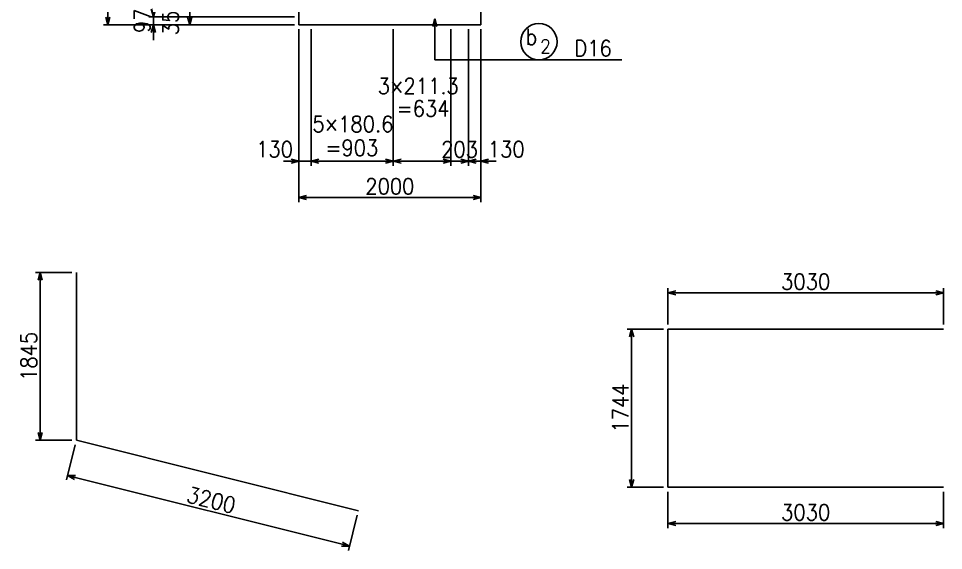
# Model space of a CAD drawing. Extents: x 22924 to 64974, y 77923 to 107623.
# Drawn here: x 43846 to 54016, y 92733 to 98585 of the extents above; entities that cross this region are included whole.
import ezdxf
from ezdxf.enums import TextEntityAlignment as Align

# ---------------------------------------------------------------- set-up
doc = ezdxf.new("R2010")
doc.units = 0
doc.header["$LTSCALE"] = 300
doc.header["$MEASUREMENT"] = 0
doc.layers.get('0').update_dxf_attribs({"linetype": 'CONTINUOUS'})
doc.layers.get('DEFPOINTS').update_dxf_attribs({"linetype": 'CONTINUOUS'})
for name, color, linetype in [('-寸法', 1, 'CONTINUOUS'), ('-引き出し横', 1, 'CONTINUOUS'), ('-引き出し縦', 1, 'CONTINUOUS'), ('-構造', 3, 'CONTINUOUS'), ('鉄筋', 2, 'CONTINUOUS')]:
    doc.layers.add(name, color=color, linetype=linetype)
doc.styles.add('romans', font='ROMANS.shx', dxfattribs={"width": 0.9, "bigfont": 'EXTFONT.shx'})
doc.styles.add('ｽﾀｲﾙ1', font='ROMANS.shx', dxfattribs={"bigfont": 'EXTFONT.shx'})
doc.dimstyles.new('ST-50', dxfattribs={"dimscale": 50, "dimtxt": 3.5, "dimasz": 1.7, "dimexe": 1, "dimexo": 1, "dimgap": 1, "dimtad": 0, "dimdec": 0, "dimzin": 0, "dimdsep": 46, "dimtxsty": 'romans', "dimblk": 'OPEN30', "dimcen": 1, "dimdle": 3, "dimclrd": 1, "dimclre": 1, "dimclrt": 3, "dimaunit": 1, "dimadec": 0, "dimazin": 0, "dimtfac": 1, "dimtdec": 0, "dimtix": 1, "dimtmove": 2, "dimatfit": 3, "dimldrblk": 'OPEN30', "dimfxl": 0, "dimtvp": 0.7, "dimtolj": 1, "dimtzin": 0, "dimarcsym": 0})
doc.dimstyles.new('矢', dxfattribs={"dimscale": 50, "dimtxt": 3.5, "dimasz": 1.7, "dimexe": 1, "dimexo": 0.7, "dimgap": 0.09, "dimtad": 0, "dimdec": 0, "dimzin": 0, "dimdsep": 46, "dimtxsty": 'romans', "dimblk": 'OPEN30', "dimcen": 1, "dimdle": 1, "dimclrd": 1, "dimclre": 1, "dimclrt": 3, "dimaunit": 1, "dimadec": 0, "dimazin": 0, "dimtfac": 1, "dimtdec": 0, "dimtix": 1, "dimtmove": 2, "dimatfit": 3, "dimldrblk": 'OPEN30', "dimfxl": 0, "dimtvp": 0.7, "dimtolj": 1, "dimtzin": 0, "dimarcsym": 0})

# ---------------------------------------------------------------- blocks, each defined once
blk = doc.blocks.new('_Open30')
at = {"color": 0, "lineweight": -2}
for p, q in [((-1, 0.27), (0, 0)), ((0, 0), (-1, -0.27)), ((0, 0), (-1, 0))]:
    blk.add_line(p, q, dxfattribs=at)
blk = doc.blocks.new('*D82')
at = {"layer": '-寸法', "color": 1, "linetype": 'Continuous', "lineweight": -2}
for p, q in [((46879, 98866), (45679, 98866)), ((45729, 98601), (45729, 98781)), ((46879, 98516), (45679, 98516))]:
    blk.add_line(p, q, dxfattribs=at)
at = {"layer": 'DEFPOINTS', "color": 0, "linetype": 'Continuous'}
for p in [(45729, 98866), (46929, 98866), (46929, 98516)]:
    blk.add_point(p, dxfattribs=at)
at = {"layer": '-寸法', "color": 1, "linetype": 'Continuous', "lineweight": -2, "xscale": 85, "yscale": 85, "zscale": 85}
for p, rotation in [((45729, 98866), 90), ((45729, 98516), 270)]:
    blk.add_blockref('_Open30', p, dxfattribs=dict(at, rotation=rotation))
at = {"layer": '-寸法', "color": 3, "linetype": 'Continuous', "insert": (45519, 98604), "char_height": 175, "attachment_point": 5, "rotation": 90, "style": 'romans'}
blk.add_mtext('\\A1;350', dxfattribs=at)
blk = doc.blocks.new('*D83')
at = {"layer": '-引き出し縦', "color": 1, "linetype": 'Continuous', "lineweight": -2}
for p, q in [((45329, 98689), (45329, 98774)), ((46879, 98604), (45279, 98604)), ((45329, 98516), (45329, 98604)), ((46879, 98516), (45279, 98516)), ((45329, 98431), (45329, 98346))]:
    blk.add_line(p, q, dxfattribs=at)
at = {"layer": 'DEFPOINTS', "color": 0, "linetype": 'Continuous'}
for p in [(45329, 98604), (46929, 98604), (46929, 98516)]:
    blk.add_point(p, dxfattribs=at)
at = {"layer": '-引き出し縦', "color": 1, "linetype": 'Continuous', "lineweight": -2, "xscale": 85, "yscale": 85, "zscale": 85}
for p, rotation in [((45329, 98604), 270), ((45329, 98516), 90)]:
    blk.add_blockref('_Open30', p, dxfattribs=dict(at, rotation=rotation))
at = {"layer": '-引き出し縦', "color": 3, "linetype": 'Continuous', "insert": (45206, 98560), "char_height": 175, "attachment_point": 5, "rotation": 90, "style": 'romans'}
blk.add_mtext('\\A1;97', dxfattribs=at)
blk = doc.blocks.new('*D84')
at = {"layer": '-寸法', "color": 1, "linetype": 'Continuous', "lineweight": -2}
for p, q in [((46879, 101016), (44779, 101016)), ((44829, 98601), (44829, 100931)), ((46879, 98516), (44779, 98516))]:
    blk.add_line(p, q, dxfattribs=at)
at = {"layer": 'DEFPOINTS', "color": 0, "linetype": 'Continuous'}
for p in [(44829, 101016), (46929, 101016), (46929, 98516)]:
    blk.add_point(p, dxfattribs=at)
at = {"layer": '-寸法', "color": 1, "linetype": 'Continuous', "lineweight": -2, "xscale": 85, "yscale": 85, "zscale": 85}
for p, rotation in [((44829, 101016), 90), ((44829, 98516), 270)]:
    blk.add_blockref('_Open30', p, dxfattribs=dict(at, rotation=rotation))
at = {"layer": '-寸法', "color": 3, "linetype": 'Continuous', "insert": (44706, 99766), "char_height": 175, "attachment_point": 5, "rotation": 90, "style": 'romans'}
blk.add_mtext('\\A1;2500', dxfattribs=at)
blk = doc.blocks.new('*D86')
at = {"layer": '-寸法', "color": 1, "linetype": 'Continuous', "lineweight": -2}
for p, q in [((44471, 93897), (44374, 93509)), ((44469, 93537), (47404, 92802)), ((47571, 93121), (47474, 92733))]:
    blk.add_line(p, q, dxfattribs=at)
at = {"layer": 'DEFPOINTS', "color": 0, "linetype": 'Continuous'}
for p in [(44484, 93946), (47583, 93169), (47486, 92781)]:
    blk.add_point(p, dxfattribs=at)
at = {"layer": '-寸法', "color": 1, "linetype": 'Continuous', "lineweight": -2, "xscale": 85, "yscale": 85, "zscale": 85}
for p, rotation in [((44386, 93558), 165.9409638767575), ((47486, 92781), 345.9409638767576)]:
    blk.add_blockref('_Open30', p, dxfattribs=dict(at, rotation=rotation))
at = {"layer": '-寸法', "color": 3, "linetype": 'Continuous', "insert": (45966, 93288), "char_height": 175, "attachment_point": 5, "rotation": 345.941, "style": 'romans'}
blk.add_mtext('\\A1;3200', dxfattribs=at)
blk = doc.blocks.new('*D98')
at = {"layer": '-寸法', "color": 1, "linetype": 'Continuous', "lineweight": -2}
for p, q in [((44434, 95790), (44034, 95790)), ((44084, 94031), (44084, 95705)), ((44434, 93946), (44034, 93946))]:
    blk.add_line(p, q, dxfattribs=at)
at = {"layer": 'DEFPOINTS', "color": 0, "linetype": 'Continuous'}
for p in [(44084, 95790), (44484, 95790), (44484, 93946)]:
    blk.add_point(p, dxfattribs=at)
at = {"layer": '-寸法', "color": 1, "linetype": 'Continuous', "lineweight": -2, "xscale": 85, "yscale": 85, "zscale": 85}
for p, rotation in [((44084, 95790), 90), ((44084, 93946), 270)]:
    blk.add_blockref('_Open30', p, dxfattribs=dict(at, rotation=rotation))
at = {"layer": '-寸法', "color": 3, "linetype": 'Continuous', "insert": (43961, 94868), "char_height": 175, "attachment_point": 5, "rotation": 90, "style": 'romans'}
blk.add_mtext('\\A1;1845', dxfattribs=at)
blk = doc.blocks.new('*D99')
at = {"layer": '-寸法', "color": 1, "linetype": 'Continuous', "lineweight": -2}
for p, q in [((50937, 95168), (50537, 95168)), ((50587, 93515), (50587, 95083)), ((50937, 93430), (50537, 93430))]:
    blk.add_line(p, q, dxfattribs=at)
at = {"layer": 'DEFPOINTS', "color": 0, "linetype": 'Continuous'}
for p in [(50587, 95168), (50987, 95168), (50987, 93430)]:
    blk.add_point(p, dxfattribs=at)
at = {"layer": '-寸法', "color": 1, "linetype": 'Continuous', "lineweight": -2, "xscale": 85, "yscale": 85, "zscale": 85}
for p, rotation in [((50587, 95168), 90), ((50587, 93430), 270)]:
    blk.add_blockref('_Open30', p, dxfattribs=dict(at, rotation=rotation))
at = {"layer": '-寸法', "color": 3, "linetype": 'Continuous', "insert": (50464, 94299), "char_height": 175, "attachment_point": 5, "rotation": 90, "style": 'romans'}
blk.add_mtext('\\A1;1744', dxfattribs=at)
blk = doc.blocks.new('*D103')
at = {"layer": '-寸法', "color": 1, "linetype": 'Continuous', "lineweight": -2}
for p, q in [((46929, 98466), (46929, 96566)), ((48929, 98466), (48929, 96566)), ((47014, 96616), (48844, 96616))]:
    blk.add_line(p, q, dxfattribs=at)
at = {"layer": 'DEFPOINTS', "color": 0, "linetype": 'Continuous'}
for p in [(46929, 98516), (48929, 98516), (48929, 96616)]:
    blk.add_point(p, dxfattribs=at)
at = {"layer": '-寸法', "color": 1, "linetype": 'Continuous', "lineweight": -2, "xscale": 85, "yscale": 85, "zscale": 85, "rotation": 180}
blk.add_blockref('_Open30', (46929, 96616), dxfattribs=at)
at = {"layer": '-寸法', "color": 1, "linetype": 'Continuous', "lineweight": -2, "xscale": 85, "yscale": 85, "zscale": 85}
blk.add_blockref('_Open30', (48929, 96616), dxfattribs=at)
at = {"layer": '-寸法', "color": 3, "linetype": 'Continuous', "insert": (47929, 96739), "char_height": 175, "attachment_point": 5, "style": 'romans'}
blk.add_mtext('\\A1;2000', dxfattribs=at)
blk = doc.blocks.new('*D107')
at = {"layer": '-寸法', "color": 1, "linetype": 'Continuous', "lineweight": -2}
for p, q in [((47967, 98466), (47967, 96966)), ((48601, 98466), (48601, 96966)), ((48052, 97016), (48516, 97016))]:
    blk.add_line(p, q, dxfattribs=at)
at = {"layer": 'DEFPOINTS', "color": 0, "linetype": 'Continuous'}
for p in [(47967, 98516), (48601, 98516), (48601, 97016)]:
    blk.add_point(p, dxfattribs=at)
at = {"layer": '-寸法', "color": 1, "linetype": 'Continuous', "lineweight": -2, "xscale": 85, "yscale": 85, "zscale": 85, "rotation": 180}
blk.add_blockref('_Open30', (47967, 97016), dxfattribs=at)
at = {"layer": '-寸法', "color": 1, "linetype": 'Continuous', "lineweight": -2, "xscale": 85, "yscale": 85, "zscale": 85}
blk.add_blockref('_Open30', (48601, 97016), dxfattribs=at)
at = {"layer": '-寸法', "color": 3, "linetype": 'Continuous', "insert": (48295, 97595), "char_height": 175, "attachment_point": 5, "style": 'romans'}
blk.add_mtext('\\A1;=634', dxfattribs=at)
blk = doc.blocks.new('*D108')
at = {"layer": '-寸法', "color": 1, "linetype": 'Continuous', "lineweight": -2}
for p, q in [((46929, 98466), (46929, 96966)), ((47064, 98466), (47064, 96966)), ((46844, 97016), (46759, 97016)), ((46929, 97016), (47064, 97016)), ((47149, 97016), (47234, 97016))]:
    blk.add_line(p, q, dxfattribs=at)
at = {"layer": 'DEFPOINTS', "color": 0, "linetype": 'Continuous'}
for p in [(46929, 98516), (47064, 98516), (47064, 97016)]:
    blk.add_point(p, dxfattribs=at)
at = {"layer": '-寸法', "color": 1, "linetype": 'Continuous', "lineweight": -2, "xscale": 85, "yscale": 85, "zscale": 85}
blk.add_blockref('_Open30', (46929, 97016), dxfattribs=at)
at = {"layer": '-寸法', "color": 1, "linetype": 'Continuous', "lineweight": -2, "xscale": 85, "yscale": 85, "zscale": 85, "rotation": 180}
blk.add_blockref('_Open30', (47064, 97016), dxfattribs=at)
at = {"layer": '-寸法', "color": 3, "linetype": 'Continuous', "insert": (46661, 97147), "char_height": 175, "attachment_point": 5, "style": 'romans'}
blk.add_mtext('\\A1;130', dxfattribs=at)
blk = doc.blocks.new('*D109')
at = {"layer": '-寸法', "color": 1, "linetype": 'Continuous', "lineweight": -2}
for p, q in [((47064, 98466), (47064, 96966)), ((47967, 98416), (47967, 96966)), ((47149, 97016), (47882, 97016))]:
    blk.add_line(p, q, dxfattribs=at)
at = {"layer": 'DEFPOINTS', "color": 0, "linetype": 'Continuous'}
for p in [(47064, 98516), (47967, 98466), (47967, 97016)]:
    blk.add_point(p, dxfattribs=at)
at = {"layer": '-寸法', "color": 1, "linetype": 'Continuous', "lineweight": -2, "xscale": 85, "yscale": 85, "zscale": 85, "rotation": 180}
blk.add_blockref('_Open30', (47064, 97016), dxfattribs=at)
at = {"layer": '-寸法', "color": 1, "linetype": 'Continuous', "lineweight": -2, "xscale": 85, "yscale": 85, "zscale": 85}
blk.add_blockref('_Open30', (47967, 97016), dxfattribs=at)
at = {"layer": '-寸法', "color": 3, "linetype": 'Continuous', "insert": (47512, 97162), "char_height": 175, "attachment_point": 5, "style": 'romans'}
blk.add_mtext('\\A1;=903', dxfattribs=at)
blk = doc.blocks.new('*D115')
at = {"layer": '-寸法', "color": 1, "linetype": 'Continuous', "lineweight": -2}
for p, q in [((48794, 98466), (48794, 96966)), ((48929, 98466), (48929, 96966)), ((48709, 97016), (48624, 97016)), ((48794, 97016), (48929, 97016)), ((49014, 97016), (49099, 97016))]:
    blk.add_line(p, q, dxfattribs=at)
at = {"layer": 'DEFPOINTS', "color": 0, "linetype": 'Continuous'}
for p in [(48794, 98516), (48929, 98516), (48929, 97016)]:
    blk.add_point(p, dxfattribs=at)
at = {"layer": '-寸法', "color": 1, "linetype": 'Continuous', "lineweight": -2, "xscale": 85, "yscale": 85, "zscale": 85}
blk.add_blockref('_Open30', (48794, 97016), dxfattribs=at)
at = {"layer": '-寸法', "color": 1, "linetype": 'Continuous', "lineweight": -2, "xscale": 85, "yscale": 85, "zscale": 85, "rotation": 180}
blk.add_blockref('_Open30', (48929, 97016), dxfattribs=at)
at = {"layer": '-寸法', "color": 3, "linetype": 'Continuous', "insert": (49209, 97147), "char_height": 175, "attachment_point": 5, "style": 'romans'}
blk.add_mtext('\\A1;130', dxfattribs=at)
blk = doc.blocks.new('*D116')
at = {"layer": '-寸法', "color": 1, "linetype": 'Continuous', "lineweight": -2}
for p, q in [((48601, 98466), (48601, 96966)), ((48794, 98466), (48794, 96966)), ((48516, 97016), (48431, 97016)), ((48601, 97016), (48794, 97016)), ((48879, 97016), (48964, 97016))]:
    blk.add_line(p, q, dxfattribs=at)
at = {"layer": 'DEFPOINTS', "color": 0, "linetype": 'Continuous'}
for p in [(48601, 98516), (48794, 98516), (48794, 97016)]:
    blk.add_point(p, dxfattribs=at)
at = {"layer": '-寸法', "color": 1, "linetype": 'Continuous', "lineweight": -2, "xscale": 85, "yscale": 85, "zscale": 85}
blk.add_blockref('_Open30', (48601, 97016), dxfattribs=at)
at = {"layer": '-寸法', "color": 1, "linetype": 'Continuous', "lineweight": -2, "xscale": 85, "yscale": 85, "zscale": 85, "rotation": 180}
blk.add_blockref('_Open30', (48794, 97016), dxfattribs=at)
at = {"layer": '-寸法', "color": 3, "linetype": 'Continuous', "insert": (48696, 97145), "char_height": 175, "attachment_point": 5, "style": 'romans'}
blk.add_mtext('\\A1;203', dxfattribs=at)
blk = doc.blocks.new('*D121')
at = {"layer": '-寸法', "color": 1, "linetype": 'Continuous', "lineweight": -2}
for p, q in [((50987, 95218), (50987, 95618)), ((54016, 95218), (54016, 95618)), ((51072, 95568), (53931, 95568))]:
    blk.add_line(p, q, dxfattribs=at)
at = {"layer": 'DEFPOINTS', "color": 0, "linetype": 'Continuous'}
for p in [(54016, 95568), (50987, 95168), (54016, 95168)]:
    blk.add_point(p, dxfattribs=at)
at = {"layer": '-寸法', "color": 1, "linetype": 'Continuous', "lineweight": -2, "xscale": 85, "yscale": 85, "zscale": 85, "rotation": 180}
blk.add_blockref('_Open30', (50987, 95568), dxfattribs=at)
at = {"layer": '-寸法', "color": 1, "linetype": 'Continuous', "lineweight": -2, "xscale": 85, "yscale": 85, "zscale": 85}
blk.add_blockref('_Open30', (54016, 95568), dxfattribs=at)
at = {"layer": '-寸法', "color": 3, "linetype": 'Continuous', "insert": (52501, 95690), "char_height": 175, "attachment_point": 5, "style": 'romans'}
blk.add_mtext('\\A1;3030', dxfattribs=at)
blk = doc.blocks.new('*D122')
at = {"layer": '-寸法', "color": 1, "linetype": 'Continuous', "lineweight": -2}
for p, q in [((50987, 93380), (50987, 92980)), ((54016, 93380), (54016, 92980)), ((51072, 93030), (53931, 93030))]:
    blk.add_line(p, q, dxfattribs=at)
at = {"layer": 'DEFPOINTS', "color": 0, "linetype": 'Continuous'}
for p in [(50987, 93430), (54016, 93430), (54016, 93030)]:
    blk.add_point(p, dxfattribs=at)
at = {"layer": '-寸法', "color": 1, "linetype": 'Continuous', "lineweight": -2, "xscale": 85, "yscale": 85, "zscale": 85, "rotation": 180}
blk.add_blockref('_Open30', (50987, 93030), dxfattribs=at)
at = {"layer": '-寸法', "color": 1, "linetype": 'Continuous', "lineweight": -2, "xscale": 85, "yscale": 85, "zscale": 85}
blk.add_blockref('_Open30', (54016, 93030), dxfattribs=at)
at = {"layer": '-寸法', "color": 3, "linetype": 'Continuous', "insert": (52501, 93152), "char_height": 175, "attachment_point": 5, "style": 'romans'}
blk.add_mtext('\\A1;3030', dxfattribs=at)

msp = doc.modelspace()

# ---------------------------------------------------------------- linework, layer by layer
at = {"layer": '-引き出し横', "linetype": 'Continuous'}
for p, q in [((48423.8, 98129.4), (48423.8, 98581.4)), ((50478.5, 98129.4), (48423.8, 98129.4))]:
    msp.add_line(p, q, dxfattribs=at)
msp.add_circle((49567.6, 98329.4), 200, dxfattribs=at)
at = {"layer": '-構造', "color": 3, "linetype": 'Continuous'}
for p, q in [((46928.7, 98516.3), (46928.7, 101016.3)), ((48928.7, 101016.3), (48928.7, 98516.3)), ((48928.7, 98516.3), (46928.7, 98516.3))]:
    msp.add_line(p, q, dxfattribs=at)
at = {"layer": '鉄筋', "linetype": 'Continuous'}
for p, q in [((44483.6, 95790.4), (44483.6, 93945.6)), ((50986.7, 95167.5), (54016.2, 95167.5)), ((50986.7, 95167.5), (50986.7, 93429.5)), ((44483.6, 93945.6), (47583.1, 93169.4)), ((50986.7, 93429.5), (54016.2, 93429.5))]:
    msp.add_line(p, q, dxfattribs=at)

# ---------------------------------------------------------------- texts
at = {"layer": '-寸法', "color": 3, "linetype": 'Continuous', "style": 'romans', "width": 0.9}
for s, p in [('3×211.3', (48240.9, 97754.5)), ('5×180.6', (47523.3, 97336.3))]:
    msp.add_text(s, height=175, dxfattribs=at).set_placement(p, align=Align.CENTER)
at = {"layer": '-引き出し横', "color": 3, "style": 'ｽﾀｲﾙ1', "width": 0.9}
for s, height, p in [('b', 175, (49421.7, 98295.5)), ('2', 150, (49581.8, 98202.9)), ('D16', 175, (49957.6, 98169.9))]:
    msp.add_text(s, height=height, dxfattribs=at).set_placement(p)

# ---------------------------------------------------------------- dimensions: what is measured, and where the dimension line sits
at = {"layer": '-寸法', "linetype": 'Continuous'}
for base, p1, p2, picture, middle in [((44828.6, 101016.3), (46928.7, 98516.3), (46928.7, 101016.3), '*D84', (44706.1, 99766.3)), ((44083.6, 95790.4), (44483.6, 93945.6), (44483.6, 95790.4), '*D98', (43961.1, 94868))]:
    dim = msp.add_linear_dim(base=base, p1=p1, p2=p2, angle=90, dimstyle='ST-50', dxfattribs=at)
    dim.commit()
    dim.dimension.update_dxf_attribs({"geometry": picture, "text_midpoint": middle})
dim = msp.add_linear_dim(base=(45728.6, 98866.3), p1=(46928.7, 98516.3), p2=(46928.7, 98866.3), angle=90, dimstyle='ST-50', dxfattribs=at)
dim.commit()
dim.dimension.update_dxf_attribs({"geometry": '*D82', "text_midpoint": (45518.6, 98603.9), "dimtype": 160})
for base, p1, p2, text, picture, middle in [((47063.7, 97016.5), (46928.7, 98516.3), (47063.7, 98516.3), '130', '*D108', (46661, 97147.2)), ((47966.8, 97016.5), (47063.7, 98516.3), (47966.8, 98466.3), '=903', '*D109', (47512, 97161.8)), ((48600.7, 97016.5), (47966.8, 98516.3), (48600.7, 98516.3), '=634', '*D107', (48295.4, 97595.3)), ((48793.7, 97016.5), (48600.7, 98516.3), (48793.7, 98516.3), '203', '*D116', (48695.5, 97144.9)), ((48928.7, 97016.5), (48793.7, 98516.3), (48928.7, 98516.3), '130', '*D115', (49208.9, 97147.2))]:
    dim = msp.add_linear_dim(base=base, p1=p1, p2=p2, text=text, dimstyle='ST-50', dxfattribs=at)
    dim.commit()
    dim.dimension.update_dxf_attribs({"geometry": picture, "text_midpoint": middle, "dimtype": 160})
for base, p1, p2, picture, middle in [((48928.7, 96616.5), (46928.7, 98516.3), (48928.7, 98516.3), '*D103', (47928.7, 96739)), ((54016.2015075, 95567.5233497), (50986.7015075, 95167.5233497), (54016.2015075, 95167.5233497), '*D121', (52501.4515075, 95690.0233497)), ((54016.2015075, 93029.5233497), (50986.7015075, 93429.5233497), (54016.2015075, 93429.5233497), '*D122', (52501.4515075, 93152.0233497))]:
    dim = msp.add_linear_dim(base=base, p1=p1, p2=p2, dimstyle='ST-50', dxfattribs=at)
    dim.commit()
    dim.dimension.update_dxf_attribs({"geometry": picture, "text_midpoint": middle})
dim = msp.add_linear_dim(base=(50586.7, 95167.5), p1=(50986.7, 93429.5), p2=(50986.7, 95167.5), angle=90, text='1744', dimstyle='ST-50', dxfattribs=at)
dim.commit()
dim.dimension.update_dxf_attribs({"geometry": '*D99', "text_midpoint": (50464.2, 94298.5)})
dim = msp.add_aligned_dim(p1=(44483.6, 93945.6), p2=(47583.1, 93169.4), distance=-400, text='3200', dimstyle='ST-50', dxfattribs=at)
dim.commit()
dim.dimension.update_dxf_attribs({"geometry": '*D86', "text_midpoint": (45965.9, 93288.3)})
at = {"layer": '-引き出し縦', "linetype": 'Continuous'}
dim = msp.add_linear_dim(base=(45328.6, 98603.9), p1=(46928.7, 98516.3), p2=(46928.7, 98603.9), angle=90, text='97', dimstyle='ST-50', dxfattribs=at)
dim.commit()
dim.dimension.update_dxf_attribs({"geometry": '*D83', "text_midpoint": (45206.1, 98560.1)})

# ---------------------------------------------------------------- leaders
at = {"layer": '-引き出し横', "color": 1, "linetype": 'Continuous'}
msp.add_leader([(48423.8, 98581.4), (48423.8, 98368.5)], dimstyle='矢', override={"dimgap": 0.09, "dimtad": 0}, dxfattribs=at)

doc.saveas('drawing.dxf')
